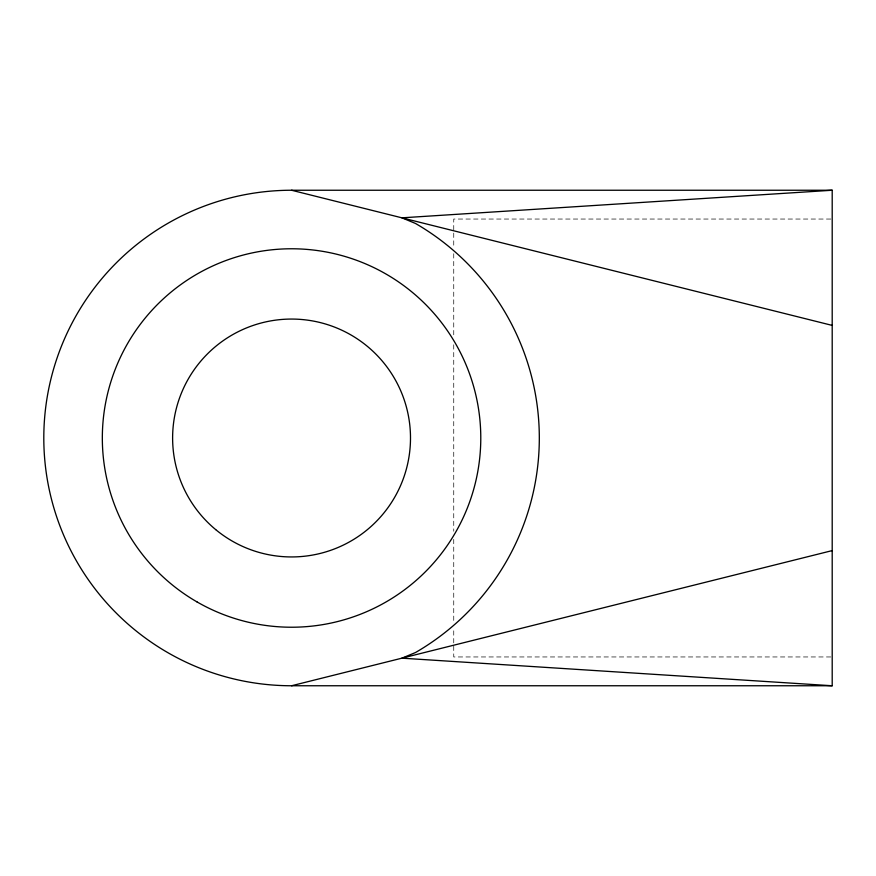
<?xml version="1.0" encoding="UTF-8"?>
<svg xmlns="http://www.w3.org/2000/svg" width="876" height="876" viewBox="0 0 876 876"><rect width="100%" height="100%" fill="white"/><g stroke="black" fill="none" stroke-linecap="round" stroke-linejoin="round"><path stroke-width="0.66" stroke-dasharray="4.38 3.29" d="M830.831 219.044L453.746 219.044L453.746 247.01M830.831 656.956L453.746 656.956L453.746 628.99M453.746 253.722L453.746 336.647M453.746 344.772L453.746 531.228M453.746 539.353L453.746 622.278"/><path stroke-width="1.31" d="M291.555 685.755L832.2 685.755L832.2 190.245L291.555 190.245A247.755 247.755 0 0 0 43.8 438A247.755 247.755 0 0 0 291.555 685.755L832.2 550.599M832.2 190.245L401.898 217.828L415.432 223.435A247.755 247.755 0 0 1 415.432 652.565L401.898 658.172L832.2 685.755M291.555 190.245L832.2 325.401M215.682 529.597A118.939 118.939 0 0 0 408.818 457.907A118.939 118.939 0 0 0 250.164 326.496A118.939 118.939 0 0 0 215.682 529.597M196.947 601.878A189.227 189.227 0 0 0 480.782 438A189.227 189.227 0 0 0 196.947 274.122A189.227 189.227 0 0 0 196.947 601.878"/></g></svg>
